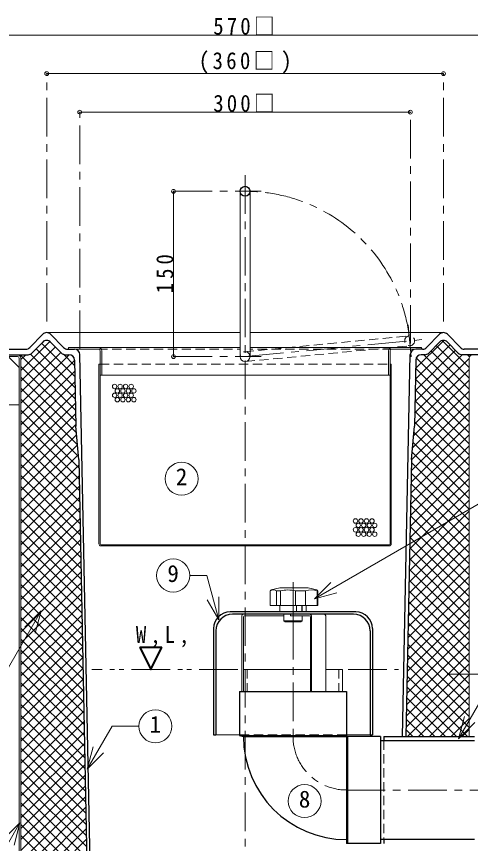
# Model space of a CAD drawing. Units: millimetres at full size, sheet at 1:7; details may follow other scales. Extents: x -1443 to 1392, y -927 to 1040.
# Drawn here: x -832 to -421, y -525 to 225 of the extents above; entities that cross this region are included whole.
import ezdxf
from ezdxf.enums import TextEntityAlignment as Align

# ---------------------------------------------------------------- set-up
doc = ezdxf.new("R2010")
doc.units = ezdxf.units.MM
doc.header["$LTSCALE"] = 7
doc.header["$PDMODE"] = 32
doc.header["$PDSIZE"] = 3.5
for name, pattern in [('CHAIN1', [8, 5, -1, 1, -1]), ('DASHED1', [1.8, 1.2, -0.6]), ('DOUBLE_CHAIN1', [8.8, 5, -1, 0.6, -0.6, 0.6, -1])]:
    doc.linetypes.add(name, pattern=pattern)
doc.layers.add('0-0_ﾚｲﾔ1', color=4, linetype='Continuous', lineweight=9)
doc.styles.add('ＭＳ ゴシック', font='')
doc.styles.get('ＭＳ ゴシック').set_extended_font_data('MS Gothic')

msp = doc.modelspace()

# ---------------------------------------------------------------- linework, layer by layer
at = {"layer": '0-0_ﾚｲﾔ1'}
for p, q in [((-910.004, 208.391), (-340.004, 208.391)), ((-445.004, 173.391), (-805.004, 173.391)), ((-775.004, 138.391), (-475.004, 138.391)), ((-690.004, 66.641), (-690.004, -83.359)), ((-805.004, -61.609), (-629.504, -61.609)), ((-445.004, -61.609), (-620.504, -61.609)), ((-828.404, -95.842), (-802.101, -69.538)), ((-828.404, -105.741), (-797.149, -74.485)), ((-809.748, -71.307), (-779.506, -101.549)), ((-470.557, -104.275), (-438.939, -72.657)), ((-470.355, -94.174), (-444.794, -68.613)), ((-451.538, -73.135), (-421.604, -103.069)), ((-446.053, -68.72), (-421.604, -93.17)), ((-829.144, -81.609), (-778.9, -131.853)), ((-828.404, -115.641), (-792.251, -79.488)), ((-828.404, -85.942), (-824.071, -81.609)), ((-828.404, -125.54), (-784.484, -81.62)), ((-819.749, -81.105), (-779.102, -121.752)), ((-814.645, -76.309), (-779.304, -111.65)), ((-789.888, -81.268), (-779.708, -91.447)), ((-758.114, -75.109), (-629.504, -75.109)), ((-620.504, -75.109), (-491.895, -75.109)), ((-470.961, -124.478), (-428.091, -81.609)), ((-470.759, -114.377), (-434.041, -77.659)), ((-462.863, -81.609), (-421.604, -122.868)), ((-456.435, -78.137), (-421.604, -112.968)), ((-423.265, -81.609), (-421.34, -83.535)), ((-840.004, -83.209), (-830.004, -93.209)), ((-828.404, -135.44), (-779.801, -86.836)), ((-471.163, -134.58), (-421.604, -85.021)), ((-469.778, -84.594), (-421.604, -132.767)), ((-828.404, -92.249), (-778.698, -141.955)), ((-828.404, -145.339), (-779.607, -96.541)), ((-471.365, -144.681), (-421.604, -94.921)), ((-470.349, -93.922), (-421.604, -142.667)), ((-828.404, -102.148), (-778.099, -152.454)), ((-755.114, -100.109), (-494.895, -100.109)), ((-472.163, -155.38), (-421.604, -104.82)), ((-470.544, -103.627), (-421.604, -152.566)), ((-828.404, -155.239), (-779.412, -106.247)), ((-828.404, -112.048), (-777.159, -163.293)), ((-828.404, -165.138), (-779.218, -115.952)), ((-473.103, -166.219), (-421.604, -114.72)), ((-470.738, -113.332), (-421.604, -162.466)), ((-898.004, -127.209), (-830.004, -127.209)), ((-828.404, -121.947), (-776.22, -174.132)), ((-828.404, -175.038), (-779.024, -125.658)), ((-474.012, -177.027), (-421.604, -124.619)), ((-470.932, -123.038), (-421.604, -172.365)), ((-828.404, -131.847), (-775.849, -184.402)), ((-474.214, -187.129), (-421.604, -134.519)), ((-471.126, -132.743), (-421.604, -182.265)), ((-828.404, -184.937), (-778.83, -135.363)), ((-828.404, -141.746), (-775.647, -194.504)), ((-471.32, -142.449), (-421.604, -192.164)), ((-828.404, -194.837), (-778.636, -145.068)), ((-474.416, -197.23), (-421.604, -144.418)), ((-828.404, -151.646), (-775.445, -204.605)), ((-828.404, -204.736), (-777.941, -154.273)), ((-474.618, -207.332), (-421.604, -154.318)), ((-471.854, -151.814), (-421.604, -202.064)), ((-828.404, -161.545), (-775.243, -214.707)), ((-828.404, -214.636), (-777.151, -163.383)), ((-474.82, -217.433), (-421.604, -164.217)), ((-472.644, -160.924), (-421.604, -211.963)), ((-828.404, -171.445), (-775.041, -224.808)), ((-828.404, -224.535), (-776.362, -172.492)), ((-473.434, -170.034), (-421.604, -221.863)), ((-475.022, -227.535), (-421.604, -174.117)), ((-474.058, -179.309), (-421.604, -231.762)), ((-828.404, -181.344), (-774.839, -234.91)), ((-828.404, -234.435), (-775.898, -181.929)), ((-475.224, -237.636), (-421.604, -184.016)), ((-828.404, -191.244), (-774.637, -245.011)), ((-828.404, -244.334), (-775.704, -191.634)), ((-475.426, -247.738), (-421.604, -193.916)), ((-474.252, -189.014), (-421.604, -241.662)), ((-828.404, -201.143), (-774.435, -255.113)), ((-828.404, -254.234), (-775.51, -201.34)), ((-474.446, -198.72), (-421.604, -251.561)), ((-475.628, -257.839), (-421.604, -203.815)), ((-474.64, -208.425), (-421.604, -261.461)), ((-828.404, -211.043), (-774.233, -265.214)), ((-828.404, -264.133), (-775.316, -211.045)), ((-475.83, -267.941), (-421.604, -213.715)), ((-828.404, -274.033), (-775.122, -220.75)), ((-828.404, -220.942), (-774.031, -275.316)), ((-476.032, -278.042), (-421.604, -223.614)), ((-474.834, -218.131), (-421.604, -271.36)), ((-828.404, -283.932), (-774.928, -230.456)), ((-828.404, -230.842), (-773.829, -285.417)), ((-475.028, -227.836), (-421.604, -281.26)), ((-476.234, -288.144), (-421.604, -233.514)), ((-475.222, -237.541), (-421.604, -291.159)), ((-828.404, -293.832), (-774.734, -240.161)), ((-828.404, -240.741), (-773.627, -295.519)), ((-476.436, -298.245), (-421.604, -243.413)), ((-475.416, -247.247), (-421.604, -301.059)), ((-828.404, -303.731), (-774.54, -249.866)), ((-828.404, -250.641), (-773.425, -305.62)), ((-476.638, -308.347), (-421.604, -253.313)), ((-828.404, -313.63), (-774.346, -259.572)), ((-828.404, -260.54), (-773.223, -315.722)), ((-475.61, -256.952), (-421.604, -310.958)), ((-828.404, -323.53), (-774.151, -269.277)), ((-476.84, -318.449), (-421.604, -263.212)), ((-475.805, -266.658), (-421.604, -320.858)), ((-828.404, -270.44), (-773.021, -325.823)), ((-477.042, -328.55), (-421.604, -273.112)), ((-475.999, -276.363), (-421.604, -330.757)), ((-828.404, -333.429), (-773.957, -278.983)), ((-828.404, -280.339), (-772.819, -335.925)), ((-477.244, -338.652), (-421.604, -283.011)), ((-828.404, -343.329), (-773.763, -288.688)), ((-828.404, -290.239), (-772.616, -346.026)), ((-476.193, -286.068), (-421.604, -340.657)), ((-828.404, -353.228), (-773.569, -298.393)), ((-602.143, -295.877), (-602.143, -309.072)), ((-593.444, -293.165), (-601.357, -294.9)), ((-596.453, -295.877), (-596.453, -309.072)), ((-592.588, -293.072), (-568.576, -293.072)), ((-579.334, -295.877), (-579.334, -309.072)), ((-567.719, -293.165), (-559.807, -294.9)), ((-559.548, -295.877), (-559.548, -309.072)), ((-477.447, -348.753), (-421.604, -292.911)), ((-476.387, -295.774), (-421.604, -350.556)), ((-828.404, -300.138), (-772.414, -356.128)), ((-477.649, -358.855), (-421.604, -302.81)), ((-476.581, -305.479), (-421.604, -360.456)), ((-828.404, -363.128), (-773.375, -308.099)), ((-828.404, -310.038), (-772.212, -366.229)), ((-559.021, -309.072), (-602.143, -309.072)), ((-593.521, -309.072), (-593.521, -315.072)), ((-578.31, -309.072), (-578.31, -315.072)), ((-573.631, -309.072), (-573.631, -315.072)), ((-573.113, -309.072), (-573.113, -315.072)), ((-569.521, -309.072), (-569.521, -315.072)), ((-477.851, -368.956), (-421.604, -312.71)), ((-828.404, -373.027), (-773.181, -317.804)), ((-828.404, -319.937), (-772.01, -376.331)), ((-581.521, -323.072), (-581.521, -318.572)), ((-478.053, -379.058), (-421.604, -322.609)), ((-476.775, -315.184), (-421.604, -370.355)), ((-828.404, -382.927), (-772.987, -327.51)), ((-828.404, -329.837), (-771.808, -386.433)), ((-589.771, -323.072), (-573.271, -323.072)), ((-476.969, -324.89), (-421.604, -380.255)), ((-828.404, -392.826), (-772.793, -337.215)), ((-478.255, -389.159), (-421.604, -332.509)), ((-477.163, -334.595), (-421.604, -390.154)), ((-828.404, -339.736), (-771.606, -396.534)), ((-478.457, -399.261), (-421.604, -342.408)), ((-477.357, -344.301), (-421.604, -400.054)), ((-828.404, -402.726), (-772.599, -346.92)), ((-828.404, -349.636), (-771.404, -406.636)), ((-478.659, -409.362), (-421.604, -352.308)), ((-828.404, -412.625), (-772.405, -356.626)), ((-828.404, -359.535), (-771.202, -416.737)), ((-477.552, -354.006), (-421.604, -409.953)), ((-828.404, -422.525), (-772.21, -366.331)), ((-478.861, -419.464), (-421.604, -362.207)), ((-477.746, -363.711), (-421.604, -419.853)), ((-828.404, -369.435), (-771, -426.839)), ((-477.94, -373.417), (-423.247, -428.109)), ((-477.607, -428.109), (-421.604, -372.107)), ((-828.404, -432.424), (-772.016, -376.036)), ((-828.404, -379.334), (-770.798, -436.94)), ((-467.707, -428.109), (-421.604, -382.006)), ((-828.404, -442.324), (-771.822, -385.742)), ((-828.404, -389.234), (-770.596, -447.042)), ((-478.134, -383.122), (-433.147, -428.109)), ((-828.404, -452.223), (-771.628, -395.447)), ((-478.328, -392.828), (-443.046, -428.109)), ((-457.808, -428.109), (-421.604, -391.906)), ((-828.404, -399.133), (-770.394, -457.143)), ((-828.404, -462.123), (-771.434, -405.153)), ((-478.522, -402.533), (-452.946, -428.109)), ((-447.908, -428.109), (-421.604, -401.805)), ((-828.404, -409.033), (-770.192, -467.245)), ((-478.716, -412.238), (-462.845, -428.109)), ((-438.009, -428.109), (-421.604, -411.705)), ((-828.404, -472.022), (-771.24, -414.858)), ((-828.404, -418.932), (-769.99, -477.346)), ((-828.404, -481.922), (-771.046, -424.563)), ((-651.521, -426.609), (-630.021, -426.609)), ((-533.021, -426.609), (-511.521, -426.609)), ((-478.91, -421.944), (-472.745, -428.109)), ((-428.109, -428.109), (-421.604, -421.604)), ((-828.404, -428.832), (-769.788, -487.448)), ((-828.404, -491.821), (-770.852, -434.269)), ((-828.404, -438.731), (-769.586, -497.549)), ((-828.404, -501.721), (-770.658, -443.974)), ((-828.404, -448.631), (-769.384, -507.651)), ((-828.404, -511.62), (-770.463, -453.68)), ((-828.404, -458.53), (-769.182, -517.752)), ((-828.404, -521.52), (-770.269, -463.385)), ((-828.404, -468.43), (-768.98, -527.854)), ((-828.404, -531.419), (-770.075, -473.09)), ((-828.404, -478.329), (-768.778, -537.955)), ((-828.404, -541.319), (-769.881, -482.796)), ((-828.404, -488.229), (-768.566, -548.067)), ((-828.404, -551.218), (-769.687, -492.501)), ((-828.404, -498.128), (-765.063, -561.469)), ((-828.404, -561.118), (-769.493, -502.207)), ((-828.404, -508.028), (-701.423, -635.009)), ((-828.404, -571.017), (-769.299, -511.912)), ((-828.404, -517.927), (-711.322, -635.009)), ((-828.404, -580.917), (-769.105, -521.617))]:
    msp.add_line(p, q, dxfattribs=at)
at = {"layer": '0-0_ﾚｲﾔ1', "linetype": 'CHAIN1'}
for p, q in [((-805.004, -51.609), (-805.004, 173.391)), ((-445.004, -51.609), (-445.004, 173.391)), ((-775.004, -76.609), (-775.004, 138.391)), ((-475.004, -71.609), (-475.004, 138.391)), ((-625.004, 81.141), (-625.004, -661.609)), ((-690.004, 66.641), (-610.504, 66.641)), ((-474.305, -83.452), (-477.078, -54.585)), ((-625.004, -83.359), (-461.258, -67.632)), ((-690.004, -83.359), (-610.504, -83.359)), ((-581.521, -288.072), (-581.521, -318.572)), ((-581.521, -323.072), (-581.521, -428.072)), ((-441.604, -371.609), (-398.404, -371.609)), ((-533.021, -476.609), (284.996, -476.609))]:
    msp.add_line(p, q, dxfattribs=at)
at = {"layer": '0-0_ﾚｲﾔ1', "color": 7, "lineweight": 18}
for p, q in [((-629.504, -83.359), (-629.504, 66.641)), ((-620.504, -83.359), (-620.504, 66.641)), ((-785.114, -75.109), (-785.114, -76.609)), ((-785.114, -75.109), (-758.114, -75.109)), ((-758.114, -76.609), (-779.905, -76.609)), ((-756.614, -253.109), (-756.614, -78.109)), ((-755.114, -78.109), (-755.114, -100.109)), ((-494.895, -78.109), (-494.895, -100.109)), ((-493.395, -253.109), (-493.395, -78.109)), ((-464.895, -75.109), (-491.895, -75.109)), ((-491.895, -76.609), (-470.103, -76.609)), ((-464.895, -75.109), (-464.895, -76.609)), ((-830.004, -84.809), (-830.004, -634.009)), ((-828.404, -632.409), (-828.404, -84.809)), ((-421.604, -428.109), (-421.604, -84.809)), ((-757.614, -90.109), (-757.614, -253.109)), ((-756.614, -90.109), (-757.614, -90.109)), ((-492.395, -90.109), (-493.395, -90.109)), ((-492.395, -90.109), (-492.395, -253.109)), ((-756.614, -100.109), (-755.114, -100.109)), ((-494.895, -100.109), (-493.395, -100.109)), ((-562.054, -303.043), (-403.232, -211.348)), ((-755.614, -254.109), (-494.395, -254.109)), ((-755.614, -255.109), (-494.395, -255.109)), ((-562.054, -303.043), (-547.205, -288.194)), ((-562.054, -303.043), (-541.77, -297.608)), ((-648.893, -322.303), (-659.393, -304.116)), ((-648.893, -322.303), (-648.893, -301.303)), ((-809.923, -314.103), (-824.772, -328.952)), ((-809.923, -314.103), (-815.358, -334.387)), ((-628.021, -318.572), (-628.021, -387.109)), ((-626.521, -387.109), (-626.521, -319.572)), ((-589.771, -318.572), (-625.521, -318.572)), ((-583.891, -317.072), (-583.891, -318.572)), ((-566.516, -318.572), (-583.891, -318.572)), ((-565.516, -319.572), (-565.516, -387.109)), ((-564.766, -318.572), (-564.766, -387.109)), ((-551.776, -318.572), (-551.776, -387.109)), ((-431.319, -430.29), (-381.629, -344.225)), ((-626.521, -367.109), (-565.516, -367.109)), ((-431.319, -430.29), (-425.884, -410.005)), ((-768.2, -457.682), (-745.743, -418.784)), ((-721.364, -418.784), (-745.743, -418.784)), ((-431.319, -430.29), (-416.47, -415.44)), ((-768.2, -457.682), (-762.765, -437.397)), ((-768.2, -457.682), (-753.351, -442.832)), ((-829.243, -506.333), (-844.092, -521.182)), ((-829.243, -506.333), (-834.678, -526.617))]:
    msp.add_line(p, q, dxfattribs=at)
at = {"layer": '0-0_ﾚｲﾔ1', "color": 5, "lineweight": 25}
for p, q in [((-820.322, -75.107), (-808.577, -63.111)), ((-789.686, -75.107), (-801.432, -63.111)), ((-460.322, -75.107), (-448.577, -63.111)), ((-429.686, -75.107), (-441.432, -63.111)), ((-818.364, -80.107), (-808.577, -70.111)), ((-801.432, -70.111), (-791.645, -80.107)), ((-448.577, -70.111), (-458.364, -80.107)), ((-431.645, -80.107), (-441.432, -70.111)), ((-910.004, -76.609), (-823.895, -76.609)), ((-910.004, -81.609), (-821.937, -81.609)), ((-788.072, -81.609), (-784.806, -81.609)), ((-786.114, -76.609), (-779.905, -76.609)), ((-765.592, -547.209), (-774.906, -81.509)), ((-482.034, -428.109), (-475.102, -81.509)), ((-463.895, -76.609), (-470.103, -76.609)), ((-461.937, -81.609), (-465.202, -81.609)), ((-340.004, -81.609), (-428.072, -81.609)), ((-340.004, -76.609), (-426.114, -76.609)), ((-779.807, -86.509), (-778.605, -146.609)), ((-470.201, -86.509), (-471.403, -146.609)), ((-776.005, -176.609), (-778.605, -146.609)), ((-474.004, -176.609), (-471.403, -146.609)), ((-776.005, -176.609), (-768.592, -547.269)), ((-474.004, -176.609), (-479.034, -428.109)), ((-524.521, -315.072), (-638.521, -315.072)), ((-526.521, -317.072), (-636.521, -317.072)), ((-653.521, -330.072), (-653.521, -426.609)), ((-509.521, -330.072), (-509.521, -426.609)), ((-651.521, -332.072), (-651.521, -426.609)), ((-511.521, -332.072), (-511.521, -426.609)), ((-630.021, -387.109), (-533.021, -387.109)), ((-630.021, -387.109), (-630.021, -427.072)), ((-533.021, -387.109), (-533.021, -525.072)), ((-653.521, -426.609), (-651.521, -426.609)), ((-630.021, -427.072), (-626.521, -428.072)), ((-630.021, -427.072), (-533.021, -427.072)), ((-533.021, -427.072), (-532.021, -428.072)), ((-511.521, -426.609), (-509.521, -426.609)), ((-626.521, -428.072), (-533.021, -428.072)), ((-532.021, -428.072), (-532.021, -525.072)), ((-502.021, -428.072), (-532.021, -428.072)), ((-502.021, -428.072), (-502.021, -525.072)), ((-502.021, -431.609), (-416.977, -431.609)), ((-498.977, -428.109), (-416.977, -428.109)), ((-498.977, -428.109), (-498.977, -431.609)), ((-502.021, -525.072), (-533.021, -525.072)), ((-416.977, -521.609), (-501.977, -521.609)), ((-498.977, -521.609), (-498.977, -525.109))]:
    msp.add_line(p, q, dxfattribs=at)
at = {"layer": '0-0_ﾚｲﾔ1', "linetype": 'DASHED1'}
for p, q in [((-625.434, -78.88), (-476.122, -64.539)), ((-624.574, -87.838), (-475.261, -73.498)), ((-758.114, -76.609), (-629.504, -76.609)), ((-491.895, -76.609), (-620.504, -76.609)), ((-756.614, -90.109), (-493.395, -90.109)), ((-623.021, -367.109), (-623.021, -387.109)), ((-540.021, -367.109), (-540.021, -387.109)), ((-533.021, -426.609), (-630.021, -426.609))]:
    msp.add_line(p, q, dxfattribs=at)
at = {"layer": '0-0_ﾚｲﾔ1', "color": 1, "lineweight": 40}
msp.add_line((-720.477, -347.109), (-700.477, -347.109), dxfattribs=at)
at = {"layer": '0-0_ﾚｲﾔ1', "linetype": 'DOUBLE_CHAIN1'}
for p, q in [((-631.521, -367.109), (-764.193, -367.109)), ((-531.521, -367.109), (-485.815, -367.109))]:
    msp.add_line(p, q, dxfattribs=at)
at = {"layer": '0-0_ﾚｲﾔ1', "color": 7, "linetype": 'DASHED1', "lineweight": 18}
msp.add_line((-498.977, -431.609), (-498.977, -521.609), dxfattribs=at)
at = {"layer": '0-0_ﾚｲﾔ1', "color": 7, "lineweight": 18}
for points in [[(-908.004, -81.609), (-908.004, -83.209), (-831.604, -83.209)], [(-648.893, -322.303), (-659.702, -281.964), (-675.281, -281.964)], [(-809.923, -314.103), (-842.867, -371.164), (-863.411, -371.164)], [(-551.776, -367.109), (-536.521, -367.109), (-536.521, -387.109)], [(-829.243, -506.333), (-853.19, -547.81), (-874.704, -547.81)]]:
    msp.add_lwpolyline(points, dxfattribs=at)
at = {"layer": '0-0_ﾚｲﾔ1'}
for points in [[(-596.453, -295.877), (-593.021, -295.877), (-593.021, -309.072)], [(-579.334, -295.877), (-570.128, -295.877), (-570.128, -309.072)], [(-559.548, -295.877), (-559.021, -295.877), (-559.021, -309.072)], [(-589.771, -317.072), (-589.771, -323.072), (-588.771, -324.072), (-574.271, -324.072)], [(-573.271, -318.572), (-573.271, -323.072), (-574.271, -324.072)]]:
    msp.add_lwpolyline(points, dxfattribs=at)
at = {"layer": '0-0_ﾚｲﾔ1', "color": 1, "lineweight": 40}
msp.add_lwpolyline([(-720.477, -347.109), (-710.477, -367.109), (-700.477, -347.109)], dxfattribs=at)
at = {"layer": '0-0_ﾚｲﾔ1', "color": 5, "lineweight": 25}
msp.add_circle((-625.004, 66.641), 4.5, dxfattribs=at)
at = {"layer": '0-0_ﾚｲﾔ1', "linetype": 'DASHED1'}
msp.add_circle((-475.691, -69.018), 4.5, dxfattribs=at)
at = {"layer": '0-0_ﾚｲﾔ1'}
for centre in [(-743.399, -110.449), (-740.899, -114.449), (-738.399, -110.449), (-735.899, -114.449), (-733.399, -110.449), (-730.899, -114.449), (-728.399, -110.449), (-725.899, -114.449), (-743.399, -118.449), (-738.399, -118.449), (-733.399, -118.449), (-728.399, -118.449), (-740.899, -122.449), (-735.899, -122.449), (-730.899, -122.449), (-725.899, -122.449), (-524.828, -232.505), (-519.828, -232.505), (-514.828, -232.505), (-509.828, -232.505), (-524.828, -240.505), (-522.328, -236.505), (-519.828, -240.505), (-517.328, -236.505), (-514.828, -240.505), (-512.328, -236.505), (-509.828, -240.505), (-507.328, -236.505), (-522.328, -244.505), (-517.328, -244.505), (-512.328, -244.505), (-507.328, -244.505)]:
    msp.add_circle(centre, 2, dxfattribs=at)
at = {"layer": '0-0_ﾚｲﾔ1', "color": 7, "lineweight": 18}
for centre in [(-682.617, -194.183), (-690.281, -281.964), (-706.364, -418.784), (-570.984, -486.642)]:
    msp.add_circle(centre, 15, dxfattribs=at)
at = {"layer": '0-0_ﾚｲﾔ1', "linetype": 'CHAIN1'}
for centre, radius, start, end in [((-625.004, -83.359), 150, 5.48615, 90), ((-533.021, -428.072), 48.5, 180, 270)]:
    msp.add_arc(centre, radius, start, end, dxfattribs=at)
at = {"layer": '0-0_ﾚｲﾔ1', "color": 5, "lineweight": 25}
for centre, radius, start, end in [((-805.004, -66.609), 5, 44.3947, 135.6053), ((-445.004, -66.609), 5, 44.3947, 135.6053), ((-805.004, -73.609), 5, 44.3947, 135.6053), ((-445.004, -73.609), 5, 44.3947, 135.6053), ((-823.895, -71.609), 5, 270, 315.6053), ((-821.937, -76.609), 5, 270, 315.6053), ((-788.072, -76.609), 5, 224.3947, 270), ((-786.114, -71.609), 5, 224.3947, 270), ((-784.806, -86.609), 5, 1.14576, 90), ((-779.905, -81.609), 5, 1.14576, 90), ((-470.103, -81.609), 5, 90, 178.85424), ((-465.202, -86.609), 5, 90, 178.85424), ((-463.895, -71.609), 5, 270, 315.6053), ((-461.937, -76.609), 5, 270, 315.6053), ((-428.072, -76.609), 5, 224.3947, 270), ((-426.114, -71.609), 5, 224.3947, 270), ((-638.521, -330.072), 15, 90, 180), ((-524.521, -330.072), 15, 0, 90), ((-636.521, -332.072), 15, 90, 180), ((-526.521, -332.072), 15, 0, 90), ((-533.021, -428.072), 93.5, 180, 270)]:
    msp.add_arc(centre, radius, start, end, dxfattribs=at)
at = {"layer": '0-0_ﾚｲﾔ1', "color": 7, "lineweight": 18}
for centre, radius, start, end in [((-831.604, -84.809), 3.2, 0, 90), ((-758.114, -78.109), 3, 0, 90), ((-758.114, -78.109), 1.5, 0, 90), ((-491.895, -78.109), 3, 90, 180), ((-491.895, -78.109), 1.5, 90, 180), ((-418.404, -84.809), 3.2, 90, 180), ((-831.604, -84.809), 1.6, 0, 90), ((-625.004, -83.359), 4.5, 180, 0), ((-755.614, -253.109), 2, 180, 270), ((-755.614, -253.109), 1, 180, 270), ((-494.395, -253.109), 1, 270, 0), ((-494.395, -253.109), 2, 270, 0), ((-626.521, -318.572), 1.5, 90, 180), ((-625.521, -319.572), 1, 90, 180), ((-566.516, -319.572), 1, 0, 90), ((-566.266, -318.572), 1.5, 0, 90), ((-553.276, -318.572), 1.5, 0, 90)]:
    msp.add_arc(centre, radius, start, end, dxfattribs=at)
at = {"layer": '0-0_ﾚｲﾔ1', "linetype": 'DASHED1'}
msp.add_arc((-625.004, -83.359), 4.5, 360, 180, dxfattribs=at)
at = {"layer": '0-0_ﾚｲﾔ1'}
for centre, radius, start, end in [((-601.143, -295.877), 1, 102.36697, 180), ((-599.298, -300.504), 5.432, 58.41904, 121.58096), ((-592.588, -297.072), 4, 90, 102.36697), ((-586.177, -324.582), 29.51, 76.59069, 103.40931), ((-564.838, -312.867), 17.795, 72.70582, 107.29418), ((-568.576, -297.072), 4, 77.63303, 90), ((-560.021, -295.877), 1, 0, 77.63303), ((-585.646, -312.104), 11.719, 249.39031, 290.60969), ((-577.396, -312.104), 11.719, 249.39031, 290.60969)]:
    msp.add_arc(centre, radius, start, end, dxfattribs=at)
for p in [(-805.004, 173.391), (-445.004, 173.391), (-775.004, 138.391), (-475.004, 138.391), (-690.004, 66.641), (-690.004, -83.359)]:
    msp.add_point(p, dxfattribs=at)

# ---------------------------------------------------------------- texts
at = {"layer": '0-0_ﾚｲﾔ1', "color": 7, "style": 'ＭＳ ゴシック'}
for s, p in [('2', (-687.867, -204.683)), ('9', (-695.531, -292.464)), ('1', (-711.614, -429.284)), ('8', (-576.234, -497.142))]:
    msp.add_text(s, height=15.4, dxfattribs=at).set_placement(p, align=Align.BOTTOM_LEFT)
at = {"layer": '0-0_ﾚｲﾔ1', "color": 7, "char_height": 15.4, "attachment_point": 7, "style": 'ＭＳ ゴシック'}
for s, insert in [('\\T1.3;\\W0.9;570□', (-653.879, 208.391)), ('\\T1.32;\\W0.9;(360□)', (-667.004, 173.391)), ('\\T1.3;\\W0.9;300□', (-653.879, 138.391)), ('\\T1.38;\\W0.9;W,L,', (-724.102, -347.109))]:
    msp.add_mtext(s, dxfattribs=dict(at, insert=insert))
at = {"layer": '0-0_ﾚｲﾔ1', "color": 7, "insert": (-690.004, -25.859), "char_height": 15.4, "attachment_point": 7, "rotation": 90, "style": 'ＭＳ ゴシック'}
msp.add_mtext('\\T1.38;\\W0.9;150', dxfattribs=at)

doc.saveas('drawing.dxf')
